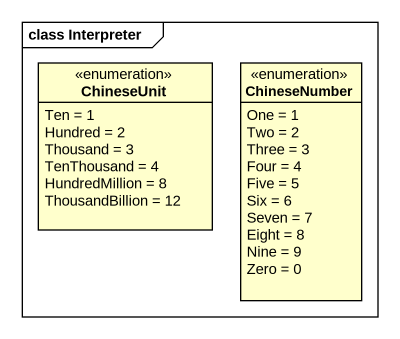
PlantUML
@startuml
mainframe class Interpreter
hide circle
hide empty members
enum ChineseUnit {
  Ten = 1
  Hundred = 2
  Thousand = 3
  TenThousand = 4
  HundredMillion = 8
  ThousandBillion = 12
}
enum ChineseNumber {
  One = 1
  Two = 2
  Three = 3
  Four = 4
  Five = 5
  Six = 6
  Seven = 7
  Eight = 8
  Nine = 9
  Zero = 0
}
@enduml
